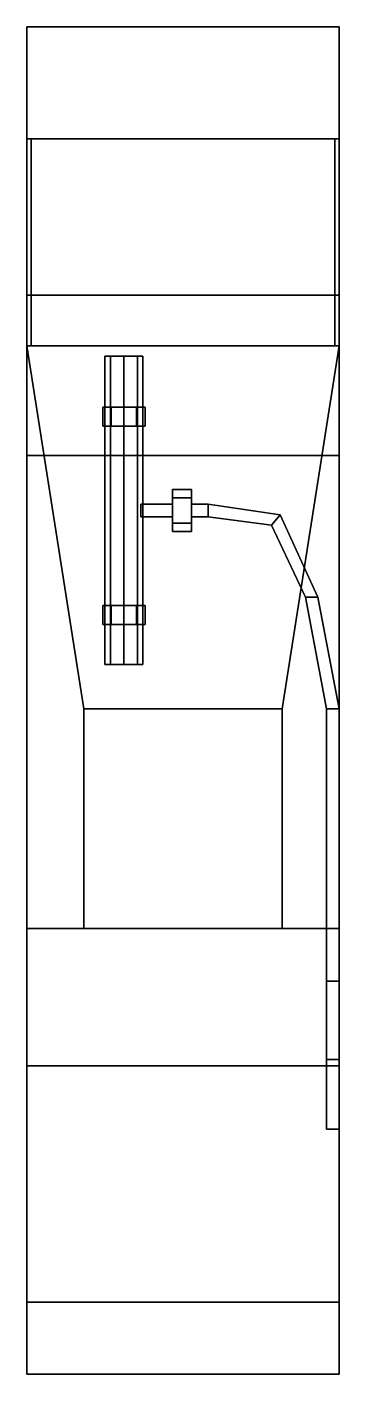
# Model space of a CAD drawing. Extents: x -0.74 to 0.74, y -2.97 to 3.41.
import ezdxf

# ---------------------------------------------------------------- set-up
doc = ezdxf.new("R2010")
doc.units = 0
doc.layers.get('0').update_dxf_attribs({"linetype": 'CONTINUOUS'})

msp = doc.modelspace()

# ---------------------------------------------------------------- linework, layer by layer
for points in [[(0.74, 2.88, 1.84), (0.74, 3.41, 1.26), (-0.74, 3.41, 1.26), (-0.74, 2.88, 1.84)], [(0.74, 3.41, 1.26), (0.74, 2.14, 0.64), (-0.74, 2.14, 0.64), (-0.74, 3.41, 1.26)], [(-0.74, 2.88, 1.84), (-0.74, 1.9, 2.36), (-0.72, 1.9, 2.36), (-0.72, 2.88, 1.84)], [(-0.72, 2.88, 1.84), (-0.72, 1.9, 2.36), (-0.72, 2.14, 2.68), (-0.72, 2.88, 2.68)], [(-0.72, 2.88, 2.68), (-0.72, 2.14, 2.68), (0.72, 2.14, 2.68), (0.72, 2.88, 2.68)], [(0.72, 2.88, 2.68), (0.72, 2.88, 1.84), (-0.72, 2.88, 1.84), (-0.72, 2.88, 2.68)], [(0.72, 2.14, 2.68), (0.72, 1.9, 2.36), (0.72, 2.88, 1.84), (0.72, 2.88, 2.68)], [(0.72, 2.88, 1.84), (0.72, 1.9, 2.36), (0.74, 1.9, 2.36), (0.74, 2.88, 1.84)], [(0.74, 2.14, 0.64), (0.74, 1.38, 0.39), (-0.74, 1.38, 0.39), (-0.74, 2.14, 0.64)], [(-0.72, 2.14, 2.68), (-0.72, 1.9, 2.36), (0.72, 1.9, 2.36), (0.72, 2.14, 2.68)], [(-0.74, 1.9, 2.36), (-0.47, 0.18, 2.36), (0.47, 0.18, 2.36), (0.74, 1.9, 2.36)], [(-0.74, 1.9, 2.36), (-0.74, -0.86, 2.36), (-0.47, -0.86, 2.36), (-0.47, 0.18, 2.36)], [(0.74, 1.9, 2.36), (0.47, 0.18, 2.36), (0.47, -0.86, 2.36), (0.74, -0.86, 2.36)], [(-0.3436, 1.85, 2.5436), (-0.37, 1.85, 2.48), (-0.37, 0.39, 2.48), (-0.3436, 0.39, 2.5436)], [(-0.37, 1.85, 2.48), (-0.3436, 1.85, 2.4164), (-0.3436, 0.39, 2.4164), (-0.37, 0.39, 2.48)], [(-0.2164, 1.85, 2.5436), (-0.37, 1.85, 2.48), (-0.3436, 1.85, 2.5436), (-0.28, 1.85, 2.57)], [(-0.19, 1.85, 2.48), (-0.3436, 1.85, 2.4164), (-0.37, 1.85, 2.48), (-0.2164, 1.85, 2.5436)], [(-0.28, 1.85, 2.57), (-0.3436, 1.85, 2.5436), (-0.3436, 0.39, 2.5436), (-0.28, 0.39, 2.57)], [(-0.3436, 1.85, 2.4164), (-0.28, 1.85, 2.39), (-0.28, 0.39, 2.39), (-0.3436, 0.39, 2.4164)], [(-0.2164, 1.85, 2.4164), (-0.28, 1.85, 2.39), (-0.3436, 1.85, 2.4164), (-0.19, 1.85, 2.48)], [(-0.2164, 1.85, 2.5436), (-0.28, 1.85, 2.57), (-0.28, 0.39, 2.57), (-0.2164, 0.39, 2.5436)], [(-0.28, 1.85, 2.39), (-0.2164, 1.85, 2.4164), (-0.2164, 0.39, 2.4164), (-0.28, 0.39, 2.39)], [(-0.19, 1.85, 2.48), (-0.2164, 1.85, 2.5436), (-0.2164, 0.39, 2.5436), (-0.19, 0.39, 2.48)], [(-0.2164, 1.85, 2.4164), (-0.19, 1.85, 2.48), (-0.19, 0.39, 2.48), (-0.2164, 0.39, 2.4164)], [(-0.18, 1.61, 2.52), (-0.18, 1.61, 2.36), (-0.38, 1.61, 2.36), (-0.38, 1.61, 2.52)], [(-0.38, 1.61, 2.36), (-0.38, 1.52, 2.36), (-0.38, 1.52, 2.52), (-0.38, 1.61, 2.52)], [(-0.38, 1.61, 2.52), (-0.38, 1.52, 2.52), (-0.34, 1.52, 2.59), (-0.34, 1.61, 2.59)], [(-0.22, 1.61, 2.59), (-0.18, 1.61, 2.52), (-0.38, 1.61, 2.52), (-0.34, 1.61, 2.59)], [(-0.34, 1.61, 2.59), (-0.34, 1.52, 2.59), (-0.22, 1.52, 2.59), (-0.22, 1.61, 2.59)], [(-0.22, 1.52, 2.59), (-0.18, 1.52, 2.52), (-0.18, 1.61, 2.52), (-0.22, 1.61, 2.59)], [(-0.18, 1.52, 2.52), (-0.18, 1.52, 2.36), (-0.18, 1.61, 2.36), (-0.18, 1.61, 2.52)], [(-0.38, 1.52, 2.52), (-0.38, 1.52, 2.36), (-0.18, 1.52, 2.36), (-0.18, 1.52, 2.52)], [(-0.34, 1.52, 2.59), (-0.38, 1.52, 2.52), (-0.18, 1.52, 2.52), (-0.22, 1.52, 2.59)], [(0.74, 1.38, 0.39), (0.74, -2.97, 0.39), (-0.74, -2.97, 0.39), (-0.74, 1.38, 0.39)], [(0.04, 1.22, 2.57), (0.04, 1.22, 2.36), (-0.05, 1.22, 2.36), (-0.05, 1.22, 2.57)], [(-0.05, 1.22, 2.57), (-0.05, 1.22, 2.36), (-0.05, 1.02, 2.36), (-0.05, 1.02, 2.57)], [(-0.05, 1.18, 2.59), (-0.05, 1.22, 2.57), (-0.05, 1.02, 2.57), (-0.05, 1.06, 2.59)], [(0.04, 1.18, 2.59), (0.04, 1.22, 2.57), (-0.05, 1.22, 2.57), (-0.05, 1.18, 2.59)], [(0.04, 1.02, 2.57), (0.04, 1.02, 2.36), (0.04, 1.22, 2.36), (0.04, 1.22, 2.57)], [(0.04, 1.06, 2.59), (0.04, 1.02, 2.57), (0.04, 1.22, 2.57), (0.04, 1.18, 2.59)], [(-0.2, 1.09, 2.5), (-0.05, 1.09, 2.5), (-0.05, 1.15, 2.5), (-0.2, 1.15, 2.5)], [(-0.05, 1.15, 2.44), (-0.05, 1.09, 2.44), (-0.2, 1.09, 2.44), (-0.2, 1.15, 2.44)], [(-0.2, 1.15, 2.5), (-0.05, 1.15, 2.5), (-0.05, 1.15, 2.44), (-0.2, 1.15, 2.44)], [(-0.05, 1.06, 2.59), (0.04, 1.06, 2.59), (0.04, 1.18, 2.59), (-0.05, 1.18, 2.59)], [(0.04, 1.09, 2.5), (0.12, 1.09, 2.5), (0.12, 1.15, 2.5), (0.04, 1.15, 2.5)], [(0.12, 1.15, 2.44), (0.12, 1.09, 2.44), (0.04, 1.09, 2.44), (0.04, 1.15, 2.44)], [(0.04, 1.15, 2.5), (0.12, 1.15, 2.5), (0.12, 1.15, 2.44), (0.04, 1.15, 2.44)], [(0.46, 1.1, 2.47), (0.12, 1.15, 2.44), (0.12, 1.15, 2.5), (0.46, 1.1, 2.53)], [(0.46, 1.1, 2.53), (0.12, 1.15, 2.5), (0.12, 1.09, 2.5), (0.42, 1.05, 2.53)], [(0.12, 1.09, 2.44), (0.12, 1.15, 2.44), (0.46, 1.1, 2.47), (0.42, 1.05, 2.47)], [(-0.2, 1.09, 2.44), (-0.05, 1.09, 2.44), (-0.05, 1.09, 2.5), (-0.2, 1.09, 2.5)], [(0.04, 1.09, 2.44), (0.12, 1.09, 2.44), (0.12, 1.09, 2.5), (0.04, 1.09, 2.5)], [(0.42, 1.05, 2.53), (0.12, 1.09, 2.5), (0.12, 1.09, 2.44), (0.42, 1.05, 2.47)], [(0.64, 0.71, 2.75), (0.46, 1.1, 2.53), (0.42, 1.05, 2.53), (0.58, 0.71, 2.75)], [(0.42, 1.05, 2.47), (0.46, 1.1, 2.47), (0.64, 0.71, 2.69), (0.58, 0.71, 2.69)], [(0.64, 0.71, 2.69), (0.46, 1.1, 2.47), (0.46, 1.1, 2.53), (0.64, 0.71, 2.75)], [(-0.05, 1.02, 2.57), (0.04, 1.02, 2.57), (0.04, 1.06, 2.59), (-0.05, 1.06, 2.59)], [(0.58, 0.71, 2.75), (0.42, 1.05, 2.53), (0.42, 1.05, 2.47), (0.58, 0.71, 2.69)], [(-0.05, 1.02, 2.36), (0.04, 1.02, 2.36), (0.04, 1.02, 2.57), (-0.05, 1.02, 2.57)], [(0.68, 0.18, 2.87), (0.58, 0.71, 2.75), (0.58, 0.71, 2.69), (0.68, 0.18, 2.81)], [(0.74, 0.18, 2.87), (0.64, 0.71, 2.75), (0.58, 0.71, 2.75), (0.68, 0.18, 2.87)], [(0.58, 0.71, 2.69), (0.64, 0.71, 2.69), (0.74, 0.18, 2.81), (0.68, 0.18, 2.81)], [(0.74, 0.18, 2.81), (0.64, 0.71, 2.69), (0.64, 0.71, 2.75), (0.74, 0.18, 2.87)], [(-0.38, 0.67, 2.52), (-0.38, 0.58, 2.52), (-0.34, 0.58, 2.59), (-0.34, 0.67, 2.59)], [(-0.22, 0.67, 2.59), (-0.18, 0.67, 2.52), (-0.38, 0.67, 2.52), (-0.34, 0.67, 2.59)], [(-0.18, 0.67, 2.52), (-0.18, 0.67, 2.36), (-0.38, 0.67, 2.36), (-0.38, 0.67, 2.52)], [(-0.38, 0.67, 2.36), (-0.38, 0.58, 2.36), (-0.38, 0.58, 2.52), (-0.38, 0.67, 2.52)], [(-0.34, 0.67, 2.59), (-0.34, 0.58, 2.59), (-0.22, 0.58, 2.59), (-0.22, 0.67, 2.59)], [(-0.22, 0.58, 2.59), (-0.18, 0.58, 2.52), (-0.18, 0.67, 2.52), (-0.22, 0.67, 2.59)], [(-0.18, 0.58, 2.52), (-0.18, 0.58, 2.36), (-0.18, 0.67, 2.36), (-0.18, 0.67, 2.52)], [(-0.34, 0.58, 2.59), (-0.38, 0.58, 2.52), (-0.18, 0.58, 2.52), (-0.22, 0.58, 2.59)], [(-0.38, 0.58, 2.52), (-0.38, 0.58, 2.36), (-0.18, 0.58, 2.36), (-0.18, 0.58, 2.52)], [(-0.28, 0.39, 2.57), (-0.3436, 0.39, 2.5436), (-0.37, 0.39, 2.48), (-0.2164, 0.39, 2.5436)], [(-0.2164, 0.39, 2.5436), (-0.37, 0.39, 2.48), (-0.3436, 0.39, 2.4164), (-0.19, 0.39, 2.48)], [(-0.19, 0.39, 2.48), (-0.3436, 0.39, 2.4164), (-0.28, 0.39, 2.39), (-0.2164, 0.39, 2.4164)], [(-0.47, 0.18, 2.36), (-0.47, -0.86, 2.36), (-0.47, -0.86, 2.81), (-0.47, 0.18, 2.81)], [(-0.47, 0.18, 2.81), (-0.47, -0.86, 2.81), (0.47, -0.86, 2.81), (0.47, 0.18, 2.81)], [(0.47, 0.18, 2.81), (0.47, 0.18, 2.36), (-0.47, 0.18, 2.36), (-0.47, 0.18, 2.81)], [(0.47, -0.86, 2.81), (0.47, -0.86, 2.36), (0.47, 0.18, 2.36), (0.47, 0.18, 2.81)], [(0.74, -0.86, 2.87), (0.74, 0.18, 2.87), (0.68, 0.18, 2.87), (0.68, -0.86, 2.87)], [(0.68, -0.86, 2.87), (0.68, 0.18, 2.87), (0.68, 0.18, 2.81), (0.68, -0.86, 2.81)], [(0.68, 0.18, 2.81), (0.74, 0.18, 2.81), (0.74, -0.86, 2.81), (0.68, -0.86, 2.81)], [(0.74, -0.86, 2.81), (0.74, 0.18, 2.81), (0.74, 0.18, 2.87), (0.74, -0.86, 2.87)], [(-0.74, -0.86, 2.36), (-0.74, -1.51, 2.2), (0.74, -1.51, 2.2), (0.74, -0.86, 2.36)], [(-0.47, -0.86, 2.81), (-0.47, -0.86, 2.36), (0.47, -0.86, 2.36), (0.47, -0.86, 2.81)], [(0.68, -1.11, 2.71), (0.68, -0.86, 2.87), (0.68, -0.86, 2.81), (0.68, -1.11, 2.65)], [(0.74, -1.11, 2.71), (0.74, -0.86, 2.87), (0.68, -0.86, 2.87), (0.68, -1.11, 2.71)], [(0.68, -0.86, 2.81), (0.74, -0.86, 2.81), (0.74, -1.11, 2.65), (0.68, -1.11, 2.65)], [(0.74, -1.11, 2.65), (0.74, -0.86, 2.81), (0.74, -0.86, 2.87), (0.74, -1.11, 2.71)], [(0.68, -1.48, 2.38), (0.68, -1.11, 2.71), (0.68, -1.11, 2.65), (0.68, -1.48, 2.32)], [(0.68, -1.11, 2.65), (0.74, -1.11, 2.65), (0.74, -1.48, 2.32), (0.68, -1.48, 2.32)], [(0.74, -1.48, 2.38), (0.74, -1.11, 2.71), (0.68, -1.11, 2.71), (0.68, -1.48, 2.38)], [(0.74, -1.48, 2.32), (0.74, -1.11, 2.65), (0.74, -1.11, 2.71), (0.74, -1.48, 2.38)], [(-0.74, -1.51, 2.2), (-0.74, -2.63, 1.85), (0.74, -2.63, 1.85), (0.74, -1.51, 2.2)], [(0.68, -1.81, 2.1), (0.68, -1.48, 2.38), (0.68, -1.48, 2.32), (0.68, -1.81, 2.04)], [(0.68, -1.48, 2.32), (0.74, -1.48, 2.32), (0.74, -1.81, 2.04), (0.68, -1.81, 2.04)], [(0.74, -1.81, 2.1), (0.74, -1.48, 2.38), (0.68, -1.48, 2.38), (0.68, -1.81, 2.1)], [(0.74, -1.81, 2.04), (0.74, -1.48, 2.32), (0.74, -1.48, 2.38), (0.74, -1.81, 2.1)], [(-0.74, -2.63, 1.85), (-0.74, -2.63, 1.38), (0.74, -2.63, 1.38), (0.74, -2.63, 1.85)], [(-0.74, -2.63, 1.38), (-0.74, -2.97, 1.31), (0.74, -2.97, 1.31), (0.74, -2.63, 1.38)], [(0.74, -2.97, 0.39), (0.74, -2.97, 1.31), (-0.74, -2.97, 1.31), (-0.74, -2.97, 0.39)]]:
    msp.add_3dface(points)

doc.saveas('drawing.dxf')
